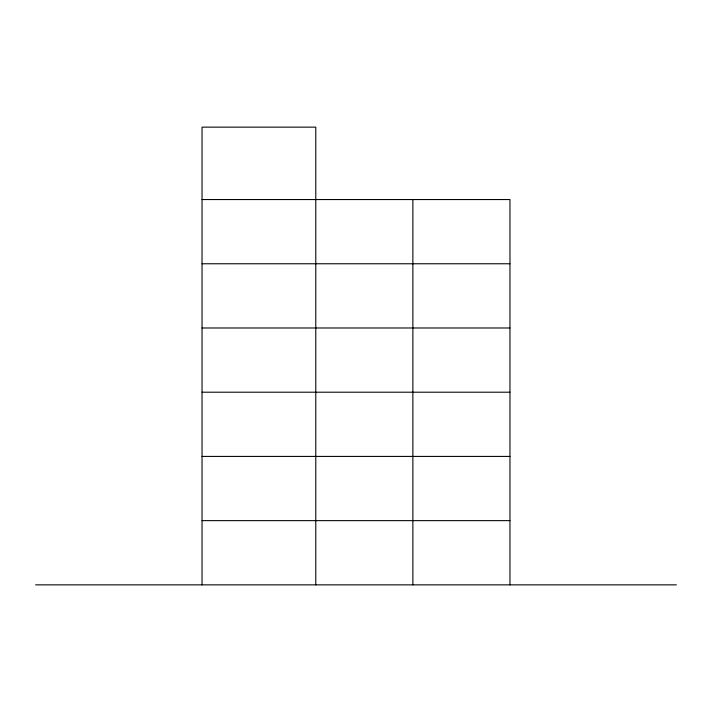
<?xml version="1.0" encoding="UTF-8"?>
<svg xmlns="http://www.w3.org/2000/svg" width="712" height="712" viewBox="0 0 712 712"><rect width="100%" height="100%" fill="white"/><g stroke="black" fill="none" stroke-linecap="round" stroke-linejoin="round"><path stroke-width="1.07" d="M202.039 199.547L509.961 199.547L509.961 584.855M202.039 263.76L509.961 263.76M202.039 327.983L509.961 327.983M202.039 392.205L509.961 392.205M202.039 456.419L509.961 456.419M202.039 520.641L509.961 520.641M35.6 584.855L676.4 584.855M412.871 199.547L412.871 584.855M315.781 584.855L315.781 127.145L202.039 127.145L202.039 584.855"/></g></svg>
